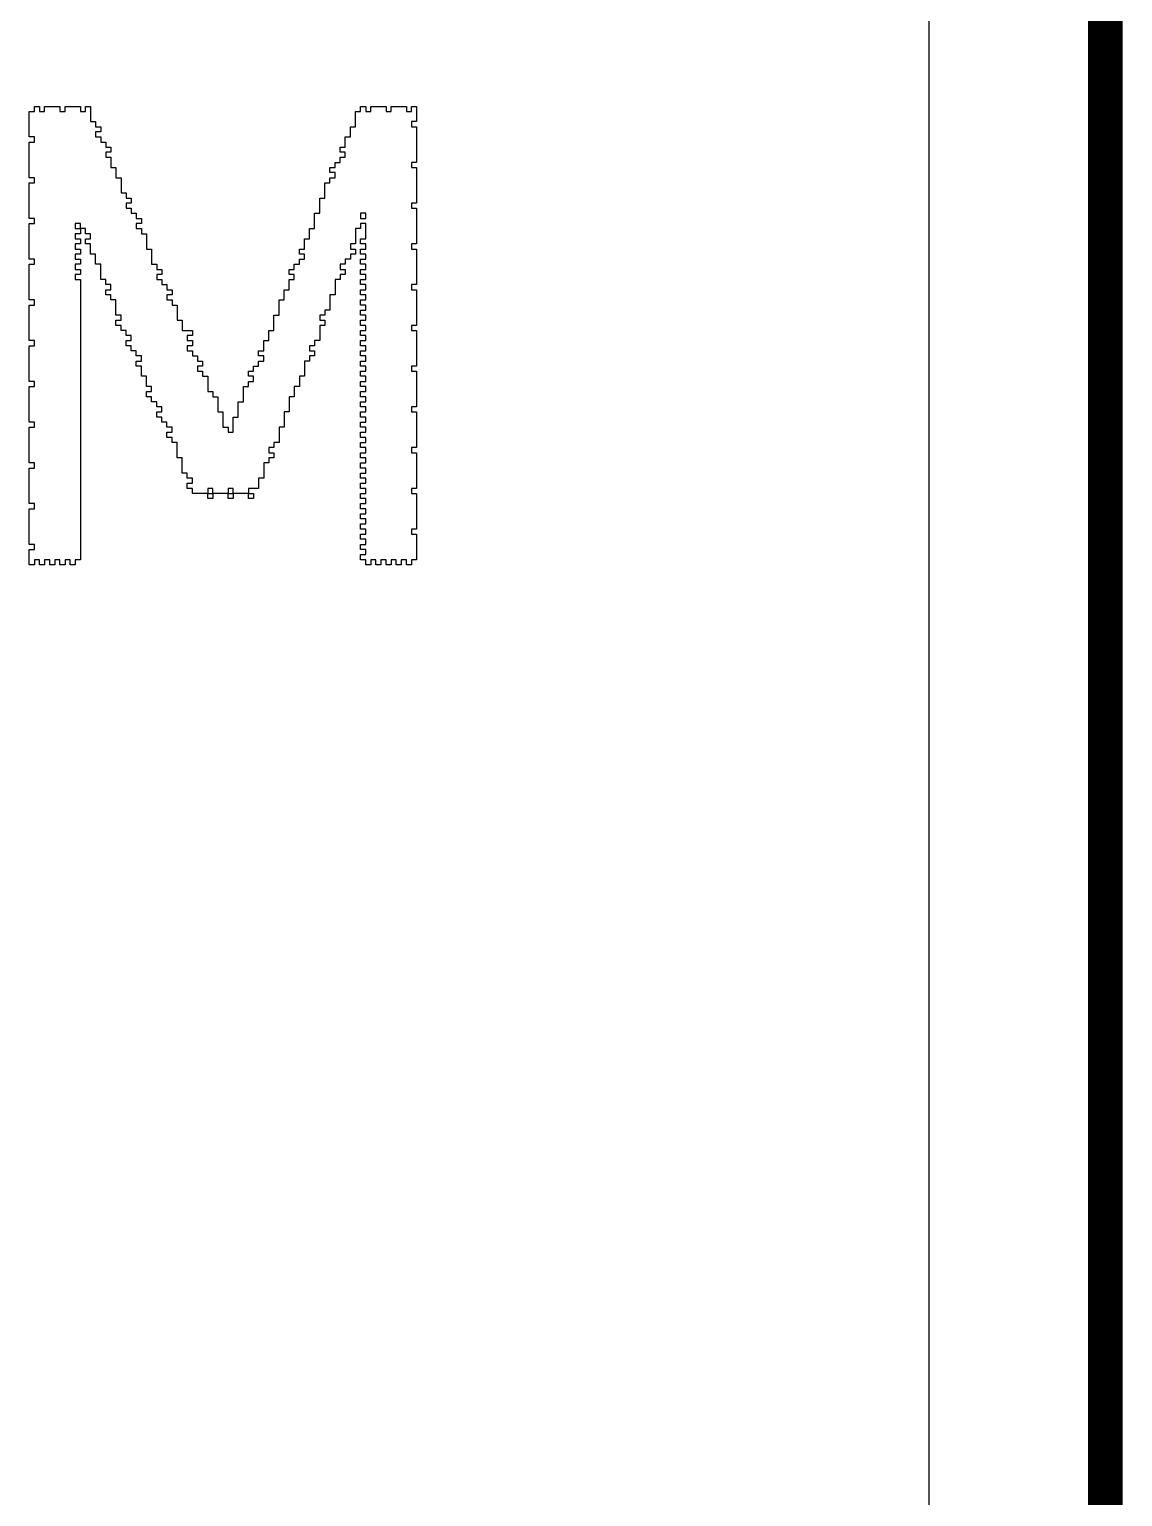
# Model space of a CAD drawing. Header units: millimetres. Extents: x 0 to 3.1, y 0 to 2.57.
# Drawn here: x 2.5785 to 2.7365, y 1.9924 to 2.2045 of the extents above; entities that cross this region are included whole.
import ezdxf

# ---------------------------------------------------------------- set-up
doc = ezdxf.new("R2010")
doc.units = ezdxf.units.MM
doc.header["$MEASUREMENT"] = 0
for name, color, linetype in [('BottomLayer', 5, 'Continuous'), ('Mechanical2', 216, 'Continuous'), ('TopLayer', 1, 'Continuous'), ('TopOverlay', 2, 'Continuous')]:
    doc.layers.add(name, color=color, linetype=linetype)

msp = doc.modelspace()

# ---------------------------------------------------------------- linework, layer by layer
at = {"layer": 'BottomLayer'}
msp.add_line((2.70851, 2.47), (2.70851, 0.1), dxfattribs=at)
at = {"layer": 'Mechanical2', "const_width": 0.005}
msp.add_lwpolyline([(2.734, 0.1), (2.734, 2.47)], dxfattribs=at)
at = {"layer": 'TopLayer'}
msp.add_line((2.70851, 2.47), (2.70851, 0.1), dxfattribs=at)
at = {"layer": 'TopOverlay'}
for p, q in [((2.57926, 2.19267), (2.57926, 2.19341)), ((2.57926, 2.19341), (2.58, 2.19341)), ((2.58, 2.19341), (2.58, 2.19267)), ((2.58073, 2.19267), (2.58073, 2.19341)), ((2.58073, 2.19341), (2.58294, 2.19341)), ((2.58294, 2.19341), (2.58294, 2.19267)), ((2.58368, 2.19267), (2.58368, 2.19341)), ((2.58368, 2.19341), (2.58589, 2.19341)), ((2.58589, 2.19341), (2.58589, 2.19267)), ((2.58662, 2.19267), (2.58662, 2.19341)), ((2.58662, 2.19341), (2.58736, 2.19341)), ((2.58736, 2.19341), (2.58736, 2.19267)), ((2.62638, 2.19267), (2.62638, 2.19341)), ((2.62638, 2.19341), (2.62712, 2.19341)), ((2.62712, 2.19341), (2.62712, 2.19267)), ((2.62785, 2.19267), (2.62785, 2.19341)), ((2.62785, 2.19341), (2.63006, 2.19341)), ((2.63006, 2.19341), (2.63006, 2.19267)), ((2.6308, 2.19267), (2.6308, 2.19341)), ((2.6308, 2.19341), (2.63301, 2.19341)), ((2.63301, 2.19341), (2.63301, 2.19267)), ((2.63374, 2.19267), (2.63374, 2.19341)), ((2.63374, 2.19341), (2.63448, 2.19341)), ((2.63448, 2.19341), (2.63448, 2.19267)), ((2.57852, 2.19194), (2.57852, 2.19267)), ((2.57852, 2.19267), (2.57926, 2.19267)), ((2.57852, 2.1912), (2.57852, 2.19194)), ((2.57852, 2.19046), (2.57852, 2.1912)), ((2.58, 2.19267), (2.58073, 2.19267)), ((2.58294, 2.19267), (2.58368, 2.19267)), ((2.58589, 2.19267), (2.58662, 2.19267)), ((2.58736, 2.19267), (2.58736, 2.19194)), ((2.58736, 2.19194), (2.58736, 2.1912)), ((2.58736, 2.1912), (2.5881, 2.1912)), ((2.5881, 2.1912), (2.5881, 2.19046)), ((2.62564, 2.19194), (2.62564, 2.19267)), ((2.62564, 2.19267), (2.62638, 2.19267)), ((2.62564, 2.1912), (2.62564, 2.19194)), ((2.62564, 2.19046), (2.62564, 2.1912)), ((2.62712, 2.19267), (2.62785, 2.19267)), ((2.63006, 2.19267), (2.6308, 2.19267)), ((2.63301, 2.19267), (2.63374, 2.19267)), ((2.63448, 2.1912), (2.63374, 2.1912)), ((2.63374, 2.1912), (2.63374, 2.19046)), ((2.63448, 2.19267), (2.63448, 2.19194)), ((2.63448, 2.19194), (2.63448, 2.1912)), ((2.57852, 2.18973), (2.57852, 2.19046)), ((2.57852, 2.18899), (2.57852, 2.18973)), ((2.57926, 2.18899), (2.57852, 2.18899)), ((2.57926, 2.18825), (2.57926, 2.18899)), ((2.5881, 2.19046), (2.58883, 2.19046)), ((2.58883, 2.18973), (2.5881, 2.18973)), ((2.5881, 2.18973), (2.5881, 2.18899)), ((2.5881, 2.18899), (2.58883, 2.18899)), ((2.58883, 2.19046), (2.58883, 2.18973)), ((2.58883, 2.18899), (2.58883, 2.18825)), ((2.62417, 2.18825), (2.62417, 2.18899)), ((2.62417, 2.18899), (2.62491, 2.18899)), ((2.62491, 2.18973), (2.62491, 2.19046)), ((2.62491, 2.19046), (2.62564, 2.19046)), ((2.62491, 2.18899), (2.62491, 2.18973)), ((2.63374, 2.19046), (2.63448, 2.19046)), ((2.63448, 2.19046), (2.63448, 2.18973)), ((2.63448, 2.18973), (2.63448, 2.18899)), ((2.63448, 2.18899), (2.63448, 2.18825)), ((2.57852, 2.18752), (2.57852, 2.18825)), ((2.57852, 2.18825), (2.57926, 2.18825)), ((2.57852, 2.18678), (2.57852, 2.18752)), ((2.57852, 2.18605), (2.57852, 2.18678)), ((2.58883, 2.18825), (2.58957, 2.18825)), ((2.58957, 2.18825), (2.58957, 2.18752)), ((2.58957, 2.18752), (2.5903, 2.18752)), ((2.5903, 2.18678), (2.58957, 2.18678)), ((2.58957, 2.18678), (2.58957, 2.18605)), ((2.5903, 2.18752), (2.5903, 2.18678)), ((2.62343, 2.18678), (2.62343, 2.18752)), ((2.62343, 2.18752), (2.62417, 2.18752)), ((2.62417, 2.18678), (2.62343, 2.18678)), ((2.62417, 2.18752), (2.62417, 2.18825)), ((2.62417, 2.18605), (2.62417, 2.18678)), ((2.63448, 2.18825), (2.63448, 2.18752)), ((2.63448, 2.18752), (2.63448, 2.18678)), ((2.63448, 2.18678), (2.63448, 2.18605)), ((2.57852, 2.18531), (2.57852, 2.18605)), ((2.57852, 2.18457), (2.57852, 2.18531)), ((2.58957, 2.18605), (2.5903, 2.18605)), ((2.5903, 2.18605), (2.5903, 2.18531)), ((2.5903, 2.18531), (2.5903, 2.18457)), ((2.6227, 2.18457), (2.6227, 2.18531)), ((2.6227, 2.18531), (2.62343, 2.18531)), ((2.62343, 2.18531), (2.62343, 2.18605)), ((2.62343, 2.18605), (2.62417, 2.18605)), ((2.63448, 2.18531), (2.63374, 2.18531)), ((2.63374, 2.18531), (2.63374, 2.18457)), ((2.63448, 2.18605), (2.63448, 2.18531)), ((2.57852, 2.18384), (2.57852, 2.18457)), ((2.57852, 2.1831), (2.57852, 2.18384)), ((2.57926, 2.1831), (2.57852, 2.1831)), ((2.57926, 2.18236), (2.57926, 2.1831)), ((2.5903, 2.18457), (2.59104, 2.18457)), ((2.59104, 2.18457), (2.59104, 2.18384)), ((2.59104, 2.18384), (2.59104, 2.1831)), ((2.59104, 2.1831), (2.59178, 2.1831)), ((2.59178, 2.1831), (2.59178, 2.18236)), ((2.62196, 2.18384), (2.62196, 2.18457)), ((2.62196, 2.18457), (2.6227, 2.18457)), ((2.6227, 2.18384), (2.62196, 2.18384)), ((2.62196, 2.18236), (2.62196, 2.1831)), ((2.62196, 2.1831), (2.6227, 2.1831)), ((2.6227, 2.1831), (2.6227, 2.18384)), ((2.63374, 2.18457), (2.63448, 2.18457)), ((2.63448, 2.18457), (2.63448, 2.18384)), ((2.63448, 2.18384), (2.63448, 2.1831)), ((2.63448, 2.1831), (2.63448, 2.18236)), ((2.57852, 2.18163), (2.57852, 2.18236)), ((2.57852, 2.18236), (2.57926, 2.18236)), ((2.57852, 2.18089), (2.57852, 2.18163)), ((2.57852, 2.18016), (2.57852, 2.18089)), ((2.59178, 2.18236), (2.59178, 2.18163)), ((2.59178, 2.18163), (2.59178, 2.18089)), ((2.59178, 2.18089), (2.59251, 2.18089)), ((2.59251, 2.18089), (2.59251, 2.18016)), ((2.62123, 2.18163), (2.62123, 2.18236)), ((2.62123, 2.18236), (2.62196, 2.18236)), ((2.62123, 2.18089), (2.62123, 2.18163)), ((2.62123, 2.18016), (2.62123, 2.18089)), ((2.63448, 2.18236), (2.63448, 2.18163)), ((2.63448, 2.18163), (2.63448, 2.18089)), ((2.63448, 2.18089), (2.63448, 2.18016)), ((2.57852, 2.17942), (2.57852, 2.18016)), ((2.57852, 2.17868), (2.57852, 2.17942)), ((2.57852, 2.17795), (2.57852, 2.17868)), ((2.59251, 2.18016), (2.59325, 2.18016)), ((2.59325, 2.17942), (2.59251, 2.17942)), ((2.59251, 2.17942), (2.59251, 2.17868)), ((2.59251, 2.17868), (2.59325, 2.17868)), ((2.59325, 2.18016), (2.59325, 2.17942)), ((2.59325, 2.17868), (2.59325, 2.17795)), ((2.62049, 2.17942), (2.62049, 2.18016)), ((2.62049, 2.18016), (2.62123, 2.18016)), ((2.62049, 2.17868), (2.62049, 2.17942)), ((2.62049, 2.17795), (2.62049, 2.17868)), ((2.63448, 2.17942), (2.63374, 2.17942)), ((2.63374, 2.17942), (2.63374, 2.17868)), ((2.63374, 2.17868), (2.63448, 2.17868)), ((2.63448, 2.18016), (2.63448, 2.17942)), ((2.63448, 2.17868), (2.63448, 2.17795)), ((2.57852, 2.17721), (2.57852, 2.17795)), ((2.57926, 2.17721), (2.57852, 2.17721)), ((2.57852, 2.17574), (2.57852, 2.17647)), ((2.57852, 2.17647), (2.57926, 2.17647)), ((2.57926, 2.17647), (2.57926, 2.17721)), ((2.58589, 2.17647), (2.58515, 2.17647)), ((2.58515, 2.17647), (2.58515, 2.17574)), ((2.58589, 2.17574), (2.58589, 2.17647)), ((2.59325, 2.17795), (2.59398, 2.17795)), ((2.59398, 2.17795), (2.59398, 2.17721)), ((2.59398, 2.17721), (2.59472, 2.17721)), ((2.59472, 2.17647), (2.59398, 2.17647)), ((2.59398, 2.17647), (2.59398, 2.17574)), ((2.59472, 2.17721), (2.59472, 2.17647)), ((2.61975, 2.17721), (2.61975, 2.17795)), ((2.61975, 2.17795), (2.62049, 2.17795)), ((2.61975, 2.17647), (2.61975, 2.17721)), ((2.61975, 2.17574), (2.61975, 2.17647)), ((2.62712, 2.17795), (2.62638, 2.17795)), ((2.62638, 2.17795), (2.62638, 2.17721)), ((2.62638, 2.17721), (2.62712, 2.17721)), ((2.62712, 2.17647), (2.62638, 2.17647)), ((2.62638, 2.17647), (2.62638, 2.17574)), ((2.62712, 2.17721), (2.62712, 2.17795)), ((2.62712, 2.17574), (2.62712, 2.17647)), ((2.63448, 2.17795), (2.63448, 2.17721)), ((2.63448, 2.17721), (2.63448, 2.17647)), ((2.63448, 2.17647), (2.63448, 2.17574)), ((2.57852, 2.175), (2.57852, 2.17574)), ((2.57852, 2.17427), (2.57852, 2.175)), ((2.57852, 2.17353), (2.57852, 2.17427)), ((2.58515, 2.17574), (2.58589, 2.17574)), ((2.58589, 2.175), (2.58515, 2.175)), ((2.58515, 2.175), (2.58515, 2.17427)), ((2.58515, 2.17427), (2.58589, 2.17427)), ((2.58662, 2.17574), (2.58589, 2.17574)), ((2.58589, 2.17574), (2.58589, 2.175)), ((2.58589, 2.17427), (2.58589, 2.17353)), ((2.58662, 2.175), (2.58662, 2.17574)), ((2.58736, 2.175), (2.58662, 2.175)), ((2.58662, 2.17353), (2.58662, 2.17427)), ((2.58662, 2.17427), (2.58736, 2.17427)), ((2.58736, 2.17427), (2.58736, 2.175)), ((2.59398, 2.17574), (2.59472, 2.17574)), ((2.59472, 2.17574), (2.59472, 2.175)), ((2.59472, 2.175), (2.59546, 2.175)), ((2.59546, 2.175), (2.59546, 2.17427)), ((2.59546, 2.17427), (2.59546, 2.17353)), ((2.61828, 2.17353), (2.61828, 2.17427)), ((2.61828, 2.17427), (2.61902, 2.17427)), ((2.61902, 2.175), (2.61902, 2.17574)), ((2.61902, 2.17574), (2.61975, 2.17574)), ((2.61902, 2.17427), (2.61902, 2.175)), ((2.62638, 2.17574), (2.62564, 2.17574)), ((2.62564, 2.17574), (2.62564, 2.175)), ((2.62564, 2.175), (2.62564, 2.17427)), ((2.62564, 2.17427), (2.62564, 2.17353)), ((2.62638, 2.17353), (2.62638, 2.17427)), ((2.62638, 2.17427), (2.62712, 2.17427)), ((2.62712, 2.175), (2.62712, 2.17574)), ((2.62712, 2.17427), (2.62712, 2.175)), ((2.63448, 2.17574), (2.63448, 2.175)), ((2.63448, 2.175), (2.63448, 2.17427)), ((2.63448, 2.17427), (2.63448, 2.17353)), ((2.57852, 2.17279), (2.57852, 2.17353)), ((2.57852, 2.17206), (2.57852, 2.17279)), ((2.57852, 2.17132), (2.57852, 2.17206)), ((2.58589, 2.17353), (2.58515, 2.17353)), ((2.58515, 2.17353), (2.58515, 2.17279)), ((2.58515, 2.17279), (2.58589, 2.17279)), ((2.58589, 2.17206), (2.58515, 2.17206)), ((2.58515, 2.17206), (2.58515, 2.17132)), ((2.58589, 2.17279), (2.58589, 2.17206)), ((2.58736, 2.17353), (2.58662, 2.17353)), ((2.58736, 2.17279), (2.58736, 2.17353)), ((2.58736, 2.17206), (2.58736, 2.17279)), ((2.5881, 2.17206), (2.58736, 2.17206)), ((2.5881, 2.17132), (2.5881, 2.17206)), ((2.59546, 2.17353), (2.59546, 2.17279)), ((2.59546, 2.17279), (2.59619, 2.17279)), ((2.59619, 2.17279), (2.59619, 2.17206)), ((2.59619, 2.17206), (2.59619, 2.17132)), ((2.61754, 2.17206), (2.61754, 2.17279)), ((2.61754, 2.17279), (2.61828, 2.17279)), ((2.61828, 2.17206), (2.61754, 2.17206)), ((2.61828, 2.17279), (2.61828, 2.17353)), ((2.61828, 2.17132), (2.61828, 2.17206)), ((2.62564, 2.17353), (2.62491, 2.17353)), ((2.62491, 2.17353), (2.62491, 2.17279)), ((2.62491, 2.17279), (2.62564, 2.17279)), ((2.62564, 2.17206), (2.62491, 2.17206)), ((2.62491, 2.17206), (2.62491, 2.17132)), ((2.62564, 2.17279), (2.62564, 2.17206)), ((2.62712, 2.17353), (2.62638, 2.17353)), ((2.62638, 2.17206), (2.62638, 2.17279)), ((2.62638, 2.17279), (2.62712, 2.17279)), ((2.62712, 2.17206), (2.62638, 2.17206)), ((2.62712, 2.17279), (2.62712, 2.17353)), ((2.62712, 2.17132), (2.62712, 2.17206)), ((2.63448, 2.17353), (2.63374, 2.17353)), ((2.63374, 2.17353), (2.63374, 2.17279)), ((2.63374, 2.17279), (2.63448, 2.17279)), ((2.63448, 2.17279), (2.63448, 2.17206)), ((2.63448, 2.17206), (2.63448, 2.17132)), ((2.57926, 2.17132), (2.57852, 2.17132)), ((2.57852, 2.16985), (2.57852, 2.17058)), ((2.57852, 2.17058), (2.57926, 2.17058)), ((2.57852, 2.16911), (2.57852, 2.16985)), ((2.57926, 2.17058), (2.57926, 2.17132)), ((2.58515, 2.17132), (2.58589, 2.17132)), ((2.58589, 2.17058), (2.58515, 2.17058)), ((2.58515, 2.17058), (2.58515, 2.16985)), ((2.58515, 2.16985), (2.58589, 2.16985)), ((2.58589, 2.17132), (2.58589, 2.17058)), ((2.58589, 2.16985), (2.58589, 2.16911)), ((2.5881, 2.17058), (2.5881, 2.17132)), ((2.58883, 2.17058), (2.5881, 2.17058)), ((2.58883, 2.16985), (2.58883, 2.17058)), ((2.58883, 2.16911), (2.58883, 2.16985)), ((2.59619, 2.17132), (2.59619, 2.17058)), ((2.59619, 2.17058), (2.59693, 2.17058)), ((2.59693, 2.17058), (2.59693, 2.16985)), ((2.59693, 2.16985), (2.59767, 2.16985)), ((2.59767, 2.16985), (2.59767, 2.16911)), ((2.61607, 2.16911), (2.61607, 2.16985)), ((2.61607, 2.16985), (2.61681, 2.16985)), ((2.61681, 2.16985), (2.61681, 2.17058)), ((2.61681, 2.17058), (2.61754, 2.17058)), ((2.61754, 2.17058), (2.61754, 2.17132)), ((2.61754, 2.17132), (2.61828, 2.17132)), ((2.62417, 2.17058), (2.62343, 2.17058)), ((2.62343, 2.17058), (2.62343, 2.16985)), ((2.62343, 2.16985), (2.62417, 2.16985)), ((2.62491, 2.17132), (2.62417, 2.17132)), ((2.62417, 2.17132), (2.62417, 2.17058)), ((2.62417, 2.16985), (2.62417, 2.16911)), ((2.62638, 2.17058), (2.62638, 2.17132)), ((2.62638, 2.17132), (2.62712, 2.17132)), ((2.62712, 2.17058), (2.62638, 2.17058)), ((2.62638, 2.16911), (2.62638, 2.16985)), ((2.62638, 2.16985), (2.62712, 2.16985)), ((2.62712, 2.16985), (2.62712, 2.17058)), ((2.63448, 2.17132), (2.63448, 2.17058)), ((2.63448, 2.17058), (2.63448, 2.16985)), ((2.63448, 2.16985), (2.63448, 2.16911)), ((2.57852, 2.16838), (2.57852, 2.16911)), ((2.57852, 2.16764), (2.57852, 2.16838)), ((2.58589, 2.16911), (2.58515, 2.16911)), ((2.58515, 2.16911), (2.58515, 2.16838)), ((2.58515, 2.16838), (2.58589, 2.16838)), ((2.58589, 2.16838), (2.58589, 2.16764)), ((2.58883, 2.16838), (2.58883, 2.16911)), ((2.58957, 2.16838), (2.58883, 2.16838)), ((2.58957, 2.16764), (2.58957, 2.16838)), ((2.59767, 2.16911), (2.59693, 2.16911)), ((2.59693, 2.16911), (2.59693, 2.16838)), ((2.59693, 2.16838), (2.59767, 2.16838)), ((2.59767, 2.16838), (2.59767, 2.16764)), ((2.61681, 2.16911), (2.61607, 2.16911)), ((2.61607, 2.16764), (2.61607, 2.16838)), ((2.61607, 2.16838), (2.61681, 2.16838)), ((2.61681, 2.16838), (2.61681, 2.16911)), ((2.62343, 2.16838), (2.6227, 2.16838)), ((2.6227, 2.16838), (2.6227, 2.16764)), ((2.62417, 2.16911), (2.62343, 2.16911)), ((2.62343, 2.16911), (2.62343, 2.16838)), ((2.62712, 2.16911), (2.62638, 2.16911)), ((2.62638, 2.16764), (2.62638, 2.16838)), ((2.62638, 2.16838), (2.62712, 2.16838)), ((2.62712, 2.16838), (2.62712, 2.16911)), ((2.63448, 2.16911), (2.63448, 2.16838)), ((2.63448, 2.16838), (2.63448, 2.16764)), ((2.57852, 2.1669), (2.57852, 2.16764)), ((2.57852, 2.16617), (2.57852, 2.1669)), ((2.57852, 2.16543), (2.57852, 2.16617)), ((2.58589, 2.16764), (2.58589, 2.1669)), ((2.58589, 2.1669), (2.58589, 2.16617)), ((2.58589, 2.16617), (2.58589, 2.16543)), ((2.5903, 2.16764), (2.58957, 2.16764)), ((2.58957, 2.16617), (2.58957, 2.1669)), ((2.58957, 2.1669), (2.5903, 2.1669)), ((2.5903, 2.16617), (2.58957, 2.16617)), ((2.5903, 2.1669), (2.5903, 2.16764)), ((2.5903, 2.16543), (2.5903, 2.16617)), ((2.59767, 2.16764), (2.5984, 2.16764)), ((2.5984, 2.16764), (2.5984, 2.1669)), ((2.5984, 2.1669), (2.59914, 2.1669)), ((2.59914, 2.16617), (2.5984, 2.16617)), ((2.5984, 2.16617), (2.5984, 2.16543)), ((2.59914, 2.1669), (2.59914, 2.16617)), ((2.61534, 2.16617), (2.61534, 2.1669)), ((2.61534, 2.1669), (2.61607, 2.1669)), ((2.61534, 2.16543), (2.61534, 2.16617)), ((2.61607, 2.1669), (2.61607, 2.16764)), ((2.6227, 2.16617), (2.62196, 2.16617)), ((2.62196, 2.16617), (2.62196, 2.16543)), ((2.6227, 2.16764), (2.6227, 2.1669)), ((2.6227, 2.1669), (2.6227, 2.16617)), ((2.62712, 2.16764), (2.62638, 2.16764)), ((2.62638, 2.16617), (2.62638, 2.1669)), ((2.62638, 2.1669), (2.62712, 2.1669)), ((2.62712, 2.16617), (2.62638, 2.16617)), ((2.62712, 2.1669), (2.62712, 2.16764)), ((2.62712, 2.16543), (2.62712, 2.16617)), ((2.63448, 2.16764), (2.63374, 2.16764)), ((2.63374, 2.16764), (2.63374, 2.1669)), ((2.63374, 2.1669), (2.63448, 2.1669)), ((2.63448, 2.1669), (2.63448, 2.16617)), ((2.63448, 2.16617), (2.63448, 2.16543)), ((2.57926, 2.16543), (2.57852, 2.16543)), ((2.57852, 2.16396), (2.57852, 2.16469)), ((2.57852, 2.16469), (2.57926, 2.16469)), ((2.57852, 2.16322), (2.57852, 2.16396)), ((2.57926, 2.16469), (2.57926, 2.16543)), ((2.58589, 2.16543), (2.58589, 2.16469)), ((2.58589, 2.16469), (2.58589, 2.16396)), ((2.58589, 2.16396), (2.58589, 2.16322)), ((2.59104, 2.16543), (2.5903, 2.16543)), ((2.59104, 2.16469), (2.59104, 2.16543)), ((2.59104, 2.16396), (2.59104, 2.16469)), ((2.59104, 2.16322), (2.59104, 2.16396)), ((2.5984, 2.16543), (2.59914, 2.16543)), ((2.59914, 2.16543), (2.59914, 2.16469)), ((2.59914, 2.16469), (2.59987, 2.16469)), ((2.59987, 2.16469), (2.59987, 2.16396)), ((2.59987, 2.16396), (2.59987, 2.16322)), ((2.6146, 2.16469), (2.6146, 2.16543)), ((2.6146, 2.16543), (2.61534, 2.16543)), ((2.6146, 2.16396), (2.6146, 2.16469)), ((2.6146, 2.16322), (2.6146, 2.16396)), ((2.62196, 2.16396), (2.62123, 2.16396)), ((2.62123, 2.16396), (2.62123, 2.16322)), ((2.62196, 2.16543), (2.62196, 2.16469)), ((2.62196, 2.16469), (2.62196, 2.16396)), ((2.62638, 2.16469), (2.62638, 2.16543)), ((2.62638, 2.16543), (2.62712, 2.16543)), ((2.62712, 2.16469), (2.62638, 2.16469)), ((2.62638, 2.16322), (2.62638, 2.16396)), ((2.62638, 2.16396), (2.62712, 2.16396)), ((2.62712, 2.16396), (2.62712, 2.16469)), ((2.63448, 2.16543), (2.63448, 2.16469)), ((2.63448, 2.16469), (2.63448, 2.16396)), ((2.63448, 2.16396), (2.63448, 2.16322)), ((2.57852, 2.16249), (2.57852, 2.16322)), ((2.57852, 2.16175), (2.57852, 2.16249)), ((2.57852, 2.16101), (2.57852, 2.16175)), ((2.58589, 2.16322), (2.58589, 2.16249)), ((2.58589, 2.16249), (2.58589, 2.16175)), ((2.58589, 2.16175), (2.58589, 2.16101)), ((2.59178, 2.16322), (2.59104, 2.16322)), ((2.59104, 2.16175), (2.59104, 2.16249)), ((2.59104, 2.16249), (2.59178, 2.16249)), ((2.59178, 2.16175), (2.59104, 2.16175)), ((2.59178, 2.16249), (2.59178, 2.16322)), ((2.59178, 2.16101), (2.59178, 2.16175)), ((2.59987, 2.16322), (2.59987, 2.16249)), ((2.59987, 2.16249), (2.60061, 2.16249)), ((2.60061, 2.16249), (2.60061, 2.16175)), ((2.60061, 2.16175), (2.60061, 2.16101)), ((2.61386, 2.16249), (2.61386, 2.16322)), ((2.61386, 2.16322), (2.6146, 2.16322)), ((2.61386, 2.16175), (2.61386, 2.16249)), ((2.61386, 2.16101), (2.61386, 2.16175)), ((2.62123, 2.16322), (2.62049, 2.16322)), ((2.62049, 2.16322), (2.62049, 2.16249)), ((2.62049, 2.16249), (2.62123, 2.16249)), ((2.62123, 2.16175), (2.62049, 2.16175)), ((2.62049, 2.16175), (2.62049, 2.16101)), ((2.62123, 2.16249), (2.62123, 2.16175)), ((2.62712, 2.16322), (2.62638, 2.16322)), ((2.62638, 2.16175), (2.62638, 2.16249)), ((2.62638, 2.16249), (2.62712, 2.16249)), ((2.62712, 2.16175), (2.62638, 2.16175)), ((2.62712, 2.16249), (2.62712, 2.16322)), ((2.62712, 2.16101), (2.62712, 2.16175)), ((2.63448, 2.16175), (2.63374, 2.16175)), ((2.63374, 2.16175), (2.63374, 2.16101)), ((2.63448, 2.16322), (2.63448, 2.16249)), ((2.63448, 2.16249), (2.63448, 2.16175)), ((2.57852, 2.16028), (2.57852, 2.16101)), ((2.57852, 2.15954), (2.57852, 2.16028)), ((2.57926, 2.15954), (2.57852, 2.15954)), ((2.57926, 2.1588), (2.57926, 2.15954)), ((2.58589, 2.16101), (2.58589, 2.16028)), ((2.58589, 2.16028), (2.58589, 2.15954)), ((2.58589, 2.15954), (2.58589, 2.1588)), ((2.59251, 2.16101), (2.59178, 2.16101)), ((2.59251, 2.16028), (2.59251, 2.16101)), ((2.59325, 2.16028), (2.59251, 2.16028)), ((2.59251, 2.1588), (2.59251, 2.15954)), ((2.59251, 2.15954), (2.59325, 2.15954)), ((2.59325, 2.15954), (2.59325, 2.16028)), ((2.60061, 2.16101), (2.60208, 2.16101)), ((2.60208, 2.16028), (2.60135, 2.16028)), ((2.60135, 2.16028), (2.60135, 2.15954)), ((2.60135, 2.15954), (2.60208, 2.15954)), ((2.60208, 2.16101), (2.60208, 2.16028)), ((2.60208, 2.15954), (2.60208, 2.1588)), ((2.61239, 2.1588), (2.61239, 2.15954)), ((2.61239, 2.15954), (2.61313, 2.15954)), ((2.61313, 2.16028), (2.61313, 2.16101)), ((2.61313, 2.16101), (2.61386, 2.16101)), ((2.61313, 2.15954), (2.61313, 2.16028)), ((2.62049, 2.15954), (2.61975, 2.15954)), ((2.61975, 2.15954), (2.61975, 2.1588)), ((2.62049, 2.16101), (2.62049, 2.16028)), ((2.62049, 2.16028), (2.62049, 2.15954)), ((2.62638, 2.16028), (2.62638, 2.16101)), ((2.62638, 2.16101), (2.62712, 2.16101)), ((2.62712, 2.16028), (2.62638, 2.16028)), ((2.62638, 2.1588), (2.62638, 2.15954)), ((2.62638, 2.15954), (2.62712, 2.15954)), ((2.62712, 2.15954), (2.62712, 2.16028)), ((2.63374, 2.16101), (2.63448, 2.16101)), ((2.63448, 2.16101), (2.63448, 2.16028)), ((2.63448, 2.16028), (2.63448, 2.15954)), ((2.63448, 2.15954), (2.63448, 2.1588)), ((2.57852, 2.15807), (2.57852, 2.1588)), ((2.57852, 2.1588), (2.57926, 2.1588)), ((2.57852, 2.15733), (2.57852, 2.15807)), ((2.57852, 2.1566), (2.57852, 2.15733)), ((2.58589, 2.1588), (2.58589, 2.15807)), ((2.58589, 2.15807), (2.58589, 2.15733)), ((2.58589, 2.15733), (2.58589, 2.1566)), ((2.59325, 2.1588), (2.59251, 2.1588)), ((2.59325, 2.15807), (2.59325, 2.1588)), ((2.59398, 2.15807), (2.59325, 2.15807)), ((2.59398, 2.15733), (2.59398, 2.15807)), ((2.59472, 2.15733), (2.59398, 2.15733)), ((2.59472, 2.1566), (2.59472, 2.15733)), ((2.60208, 2.1588), (2.60135, 2.1588)), ((2.60135, 2.1588), (2.60135, 2.15807)), ((2.60135, 2.15807), (2.60208, 2.15807)), ((2.60208, 2.15807), (2.60208, 2.15733)), ((2.60208, 2.15733), (2.60282, 2.15733)), ((2.60282, 2.15733), (2.60282, 2.1566)), ((2.61165, 2.15733), (2.61165, 2.15807)), ((2.61165, 2.15807), (2.61239, 2.15807)), ((2.61239, 2.15733), (2.61165, 2.15733)), ((2.61239, 2.15807), (2.61239, 2.1588)), ((2.61239, 2.1566), (2.61239, 2.15733)), ((2.61975, 2.1588), (2.61902, 2.1588)), ((2.61902, 2.1588), (2.61902, 2.15807)), ((2.61902, 2.15807), (2.61975, 2.15807)), ((2.61975, 2.15733), (2.61902, 2.15733)), ((2.61902, 2.15733), (2.61902, 2.1566)), ((2.61975, 2.15807), (2.61975, 2.15733)), ((2.62712, 2.1588), (2.62638, 2.1588)), ((2.62638, 2.15733), (2.62638, 2.15807)), ((2.62638, 2.15807), (2.62712, 2.15807)), ((2.62712, 2.15733), (2.62638, 2.15733)), ((2.62712, 2.15807), (2.62712, 2.1588)), ((2.62712, 2.1566), (2.62712, 2.15733)), ((2.63448, 2.1588), (2.63448, 2.15807)), ((2.63448, 2.15807), (2.63448, 2.15733)), ((2.63448, 2.15733), (2.63448, 2.1566)), ((2.57852, 2.15586), (2.57852, 2.1566)), ((2.57852, 2.15512), (2.57852, 2.15586)), ((2.57852, 2.15439), (2.57852, 2.15512)), ((2.58589, 2.1566), (2.58589, 2.15586)), ((2.58589, 2.15586), (2.58589, 2.15512)), ((2.58589, 2.15512), (2.58589, 2.15439)), ((2.59398, 2.15586), (2.59398, 2.1566)), ((2.59398, 2.1566), (2.59472, 2.1566)), ((2.59472, 2.15586), (2.59398, 2.15586)), ((2.59472, 2.15512), (2.59472, 2.15586)), ((2.59472, 2.15439), (2.59472, 2.15512)), ((2.60282, 2.1566), (2.60356, 2.1566)), ((2.60356, 2.15586), (2.60282, 2.15586)), ((2.60282, 2.15586), (2.60282, 2.15512)), ((2.60282, 2.15512), (2.60356, 2.15512)), ((2.60356, 2.1566), (2.60356, 2.15586)), ((2.60356, 2.15512), (2.60356, 2.15439)), ((2.61018, 2.15439), (2.61018, 2.15512)), ((2.61018, 2.15512), (2.61092, 2.15512)), ((2.61092, 2.15512), (2.61092, 2.15586)), ((2.61092, 2.15586), (2.61165, 2.15586)), ((2.61165, 2.15586), (2.61165, 2.1566)), ((2.61165, 2.1566), (2.61239, 2.1566)), ((2.61902, 2.1566), (2.61828, 2.1566)), ((2.61828, 2.1566), (2.61828, 2.15586)), ((2.61828, 2.15586), (2.61828, 2.15512)), ((2.61828, 2.15512), (2.61828, 2.15439)), ((2.62638, 2.15586), (2.62638, 2.1566)), ((2.62638, 2.1566), (2.62712, 2.1566)), ((2.62712, 2.15586), (2.62638, 2.15586)), ((2.62638, 2.15439), (2.62638, 2.15512)), ((2.62638, 2.15512), (2.62712, 2.15512)), ((2.62712, 2.15512), (2.62712, 2.15586)), ((2.63448, 2.15586), (2.63374, 2.15586)), ((2.63374, 2.15586), (2.63374, 2.15512)), ((2.63374, 2.15512), (2.63448, 2.15512)), ((2.63448, 2.1566), (2.63448, 2.15586)), ((2.63448, 2.15512), (2.63448, 2.15439)), ((2.57852, 2.15365), (2.57852, 2.15439)), ((2.57926, 2.15365), (2.57852, 2.15365)), ((2.57852, 2.15218), (2.57852, 2.15291)), ((2.57852, 2.15291), (2.57926, 2.15291)), ((2.57926, 2.15291), (2.57926, 2.15365)), ((2.58589, 2.15439), (2.58589, 2.15365)), ((2.58589, 2.15365), (2.58589, 2.15291)), ((2.58589, 2.15291), (2.58589, 2.15218)), ((2.59546, 2.15439), (2.59472, 2.15439)), ((2.59546, 2.15365), (2.59546, 2.15439)), ((2.59546, 2.15291), (2.59546, 2.15365)), ((2.59619, 2.15291), (2.59546, 2.15291)), ((2.59619, 2.15218), (2.59619, 2.15291)), ((2.60356, 2.15439), (2.60429, 2.15439)), ((2.60429, 2.15439), (2.60429, 2.15365)), ((2.60429, 2.15365), (2.60429, 2.15291)), ((2.60429, 2.15291), (2.60429, 2.15218)), ((2.60945, 2.15218), (2.60945, 2.15291)), ((2.60945, 2.15291), (2.61018, 2.15291)), ((2.61092, 2.15439), (2.61018, 2.15439)), ((2.61018, 2.15291), (2.61018, 2.15365)), ((2.61018, 2.15365), (2.61092, 2.15365)), ((2.61092, 2.15365), (2.61092, 2.15439)), ((2.61754, 2.15291), (2.61681, 2.15291)), ((2.61681, 2.15291), (2.61681, 2.15218)), ((2.61828, 2.15439), (2.61754, 2.15439)), ((2.61754, 2.15439), (2.61754, 2.15365)), ((2.61754, 2.15365), (2.61754, 2.15291)), ((2.62712, 2.15439), (2.62638, 2.15439)), ((2.62638, 2.15291), (2.62638, 2.15365)), ((2.62638, 2.15365), (2.62712, 2.15365)), ((2.62712, 2.15291), (2.62638, 2.15291)), ((2.62712, 2.15365), (2.62712, 2.15439)), ((2.62712, 2.15218), (2.62712, 2.15291)), ((2.63448, 2.15439), (2.63448, 2.15365)), ((2.63448, 2.15365), (2.63448, 2.15291)), ((2.63448, 2.15291), (2.63448, 2.15218)), ((2.57852, 2.15144), (2.57852, 2.15218)), ((2.57852, 2.15071), (2.57852, 2.15144)), ((2.57852, 2.14997), (2.57852, 2.15071)), ((2.58589, 2.15218), (2.58589, 2.15144)), ((2.58589, 2.15144), (2.58589, 2.15071)), ((2.58589, 2.15071), (2.58589, 2.14997)), ((2.59546, 2.15144), (2.59546, 2.15218)), ((2.59546, 2.15218), (2.59619, 2.15218)), ((2.59619, 2.15144), (2.59546, 2.15144)), ((2.59619, 2.15071), (2.59619, 2.15144)), ((2.59693, 2.15071), (2.59619, 2.15071)), ((2.59693, 2.14997), (2.59693, 2.15071)), ((2.60429, 2.15218), (2.60503, 2.15218)), ((2.60503, 2.15218), (2.60503, 2.15144)), ((2.60503, 2.15144), (2.60576, 2.15144)), ((2.60576, 2.15144), (2.60576, 2.15071)), ((2.60576, 2.15071), (2.60576, 2.14997)), ((2.60871, 2.14997), (2.60871, 2.15071)), ((2.60871, 2.15071), (2.60945, 2.15071)), ((2.60945, 2.15144), (2.60945, 2.15218)), ((2.60945, 2.15071), (2.60945, 2.15144)), ((2.61681, 2.15144), (2.61607, 2.15144)), ((2.61607, 2.15144), (2.61607, 2.15071)), ((2.61607, 2.15071), (2.61607, 2.14997)), ((2.61681, 2.15218), (2.61681, 2.15144)), ((2.62638, 2.15144), (2.62638, 2.15218)), ((2.62638, 2.15218), (2.62712, 2.15218)), ((2.62712, 2.15144), (2.62638, 2.15144)), ((2.62638, 2.14997), (2.62638, 2.15071)), ((2.62638, 2.15071), (2.62712, 2.15071)), ((2.62712, 2.15071), (2.62712, 2.15144)), ((2.63448, 2.15218), (2.63448, 2.15144)), ((2.63448, 2.15144), (2.63448, 2.15071)), ((2.63448, 2.15071), (2.63448, 2.14997)), ((2.57852, 2.14923), (2.57852, 2.14997)), ((2.57852, 2.1485), (2.57852, 2.14923)), ((2.58589, 2.14997), (2.58589, 2.14923)), ((2.58589, 2.14923), (2.58589, 2.1485)), ((2.59767, 2.14997), (2.59693, 2.14997)), ((2.59693, 2.1485), (2.59693, 2.14923)), ((2.59693, 2.14923), (2.59767, 2.14923)), ((2.59767, 2.14923), (2.59767, 2.14997)), ((2.60576, 2.14997), (2.60576, 2.14923)), ((2.60576, 2.14923), (2.6065, 2.14923)), ((2.6065, 2.14923), (2.6065, 2.1485)), ((2.60871, 2.14923), (2.60871, 2.14997)), ((2.60871, 2.1485), (2.60871, 2.14923)), ((2.61607, 2.14923), (2.61534, 2.14923)), ((2.61534, 2.14923), (2.61534, 2.1485)), ((2.61607, 2.14997), (2.61607, 2.14923)), ((2.62712, 2.14997), (2.62638, 2.14997)), ((2.62638, 2.1485), (2.62638, 2.14923)), ((2.62638, 2.14923), (2.62712, 2.14923)), ((2.62712, 2.14923), (2.62712, 2.14997)), ((2.63448, 2.14997), (2.63374, 2.14997)), ((2.63374, 2.14997), (2.63374, 2.14923)), ((2.63374, 2.14923), (2.63448, 2.14923)), ((2.63448, 2.14923), (2.63448, 2.1485)), ((2.57852, 2.14776), (2.57852, 2.1485)), ((2.57926, 2.14776), (2.57852, 2.14776)), ((2.57852, 2.14629), (2.57852, 2.14702)), ((2.57852, 2.14702), (2.57926, 2.14702)), ((2.57926, 2.14702), (2.57926, 2.14776)), ((2.58589, 2.1485), (2.58589, 2.14776)), ((2.58589, 2.14776), (2.58589, 2.14702)), ((2.58589, 2.14702), (2.58589, 2.14629)), ((2.59767, 2.1485), (2.59693, 2.1485)), ((2.59767, 2.14776), (2.59767, 2.1485)), ((2.5984, 2.14776), (2.59767, 2.14776)), ((2.5984, 2.14702), (2.5984, 2.14776)), ((2.59914, 2.14702), (2.5984, 2.14702)), ((2.59914, 2.14629), (2.59914, 2.14702)), ((2.6065, 2.1485), (2.6065, 2.14776)), ((2.6065, 2.14776), (2.6065, 2.14702)), ((2.6065, 2.14702), (2.60724, 2.14702)), ((2.60724, 2.14702), (2.60724, 2.14629)), ((2.60797, 2.14776), (2.60797, 2.1485)), ((2.60797, 2.1485), (2.60871, 2.1485)), ((2.60797, 2.14702), (2.60797, 2.14776)), ((2.60797, 2.14629), (2.60797, 2.14702)), ((2.61534, 2.14702), (2.6146, 2.14702)), ((2.6146, 2.14702), (2.6146, 2.14629)), ((2.61534, 2.1485), (2.61534, 2.14776)), ((2.61534, 2.14776), (2.61534, 2.14702)), ((2.62712, 2.1485), (2.62638, 2.1485)), ((2.62638, 2.14702), (2.62638, 2.14776)), ((2.62638, 2.14776), (2.62712, 2.14776)), ((2.62712, 2.14702), (2.62638, 2.14702)), ((2.62712, 2.14776), (2.62712, 2.1485)), ((2.62712, 2.14629), (2.62712, 2.14702)), ((2.63448, 2.1485), (2.63448, 2.14776)), ((2.63448, 2.14776), (2.63448, 2.14702)), ((2.63448, 2.14702), (2.63448, 2.14629)), ((2.57852, 2.14555), (2.57852, 2.14629)), ((2.57852, 2.14482), (2.57852, 2.14555)), ((2.57852, 2.14408), (2.57852, 2.14482)), ((2.58589, 2.14629), (2.58589, 2.14555)), ((2.58589, 2.14555), (2.58589, 2.14482)), ((2.58589, 2.14482), (2.58589, 2.14408)), ((2.5984, 2.14555), (2.5984, 2.14629)), ((2.5984, 2.14629), (2.59914, 2.14629)), ((2.59914, 2.14555), (2.5984, 2.14555)), ((2.59914, 2.14482), (2.59914, 2.14555)), ((2.59987, 2.14482), (2.59914, 2.14482)), ((2.59987, 2.14408), (2.59987, 2.14482)), ((2.60724, 2.14629), (2.60797, 2.14629)), ((2.6146, 2.14482), (2.61386, 2.14482)), ((2.61386, 2.14482), (2.61386, 2.14408)), ((2.6146, 2.14629), (2.6146, 2.14555)), ((2.6146, 2.14555), (2.6146, 2.14482)), ((2.62638, 2.14555), (2.62638, 2.14629)), ((2.62638, 2.14629), (2.62712, 2.14629)), ((2.62712, 2.14555), (2.62638, 2.14555)), ((2.62638, 2.14408), (2.62638, 2.14482)), ((2.62638, 2.14482), (2.62712, 2.14482)), ((2.62712, 2.14482), (2.62712, 2.14555)), ((2.63448, 2.14629), (2.63448, 2.14555)), ((2.63448, 2.14555), (2.63448, 2.14482)), ((2.63448, 2.14482), (2.63448, 2.14408)), ((2.57852, 2.14334), (2.57852, 2.14408)), ((2.57852, 2.14261), (2.57852, 2.14334)), ((2.57852, 2.14187), (2.57852, 2.14261)), ((2.58589, 2.14408), (2.58589, 2.14334)), ((2.58589, 2.14334), (2.58589, 2.14261)), ((2.58589, 2.14261), (2.58589, 2.14187)), ((2.59987, 2.14334), (2.59987, 2.14408)), ((2.59987, 2.14261), (2.59987, 2.14334)), ((2.60061, 2.14261), (2.59987, 2.14261)), ((2.60061, 2.14187), (2.60061, 2.14261)), ((2.61386, 2.14408), (2.61313, 2.14408)), ((2.61313, 2.14408), (2.61313, 2.14334)), ((2.61313, 2.14334), (2.61386, 2.14334)), ((2.61386, 2.14261), (2.61313, 2.14261)), ((2.61313, 2.14261), (2.61313, 2.14187)), ((2.61386, 2.14334), (2.61386, 2.14261)), ((2.62712, 2.14408), (2.62638, 2.14408)), ((2.62638, 2.14261), (2.62638, 2.14334)), ((2.62638, 2.14334), (2.62712, 2.14334)), ((2.62712, 2.14261), (2.62638, 2.14261)), ((2.62712, 2.14334), (2.62712, 2.14408)), ((2.62712, 2.14187), (2.62712, 2.14261)), ((2.63448, 2.14408), (2.63374, 2.14408)), ((2.63374, 2.14408), (2.63374, 2.14334)), ((2.63374, 2.14334), (2.63448, 2.14334)), ((2.63448, 2.14334), (2.63448, 2.14261)), ((2.63448, 2.14261), (2.63448, 2.14187)), ((2.57926, 2.14187), (2.57852, 2.14187)), ((2.57852, 2.1404), (2.57852, 2.14113)), ((2.57852, 2.14113), (2.57926, 2.14113)), ((2.57852, 2.13966), (2.57852, 2.1404)), ((2.57926, 2.14113), (2.57926, 2.14187)), ((2.58589, 2.14187), (2.58589, 2.14113)), ((2.58589, 2.14113), (2.58589, 2.1404)), ((2.58589, 2.1404), (2.58589, 2.13966)), ((2.60061, 2.14113), (2.60061, 2.14187)), ((2.60061, 2.1404), (2.60061, 2.14113)), ((2.60135, 2.1404), (2.60061, 2.1404)), ((2.60135, 2.13966), (2.60135, 2.1404)), ((2.61313, 2.14187), (2.61239, 2.14187)), ((2.61239, 2.14187), (2.61239, 2.14113)), ((2.61239, 2.14113), (2.61239, 2.1404)), ((2.61239, 2.1404), (2.61239, 2.13966)), ((2.62638, 2.14113), (2.62638, 2.14187)), ((2.62638, 2.14187), (2.62712, 2.14187)), ((2.62712, 2.14113), (2.62638, 2.14113)), ((2.62638, 2.13966), (2.62638, 2.1404)), ((2.62638, 2.1404), (2.62712, 2.1404)), ((2.62712, 2.1404), (2.62712, 2.14113)), ((2.63448, 2.14187), (2.63448, 2.14113)), ((2.63448, 2.14113), (2.63448, 2.1404)), ((2.63448, 2.1404), (2.63448, 2.13966)), ((2.57852, 2.13893), (2.57852, 2.13966)), ((2.57852, 2.13819), (2.57852, 2.13893)), ((2.57852, 2.13745), (2.57852, 2.13819)), ((2.58589, 2.13966), (2.58589, 2.13893)), ((2.58589, 2.13893), (2.58589, 2.13819)), ((2.58589, 2.13819), (2.58589, 2.13745)), ((2.60208, 2.13966), (2.60135, 2.13966)), ((2.60135, 2.13819), (2.60135, 2.13893)), ((2.60135, 2.13893), (2.60208, 2.13893)), ((2.60208, 2.13819), (2.60135, 2.13819)), ((2.60208, 2.13893), (2.60208, 2.13966)), ((2.60208, 2.13745), (2.60208, 2.13819)), ((2.60503, 2.13819), (2.60429, 2.13819)), ((2.60429, 2.13819), (2.60429, 2.13745)), ((2.60503, 2.13745), (2.60503, 2.13819)), ((2.60797, 2.13819), (2.60724, 2.13819)), ((2.60724, 2.13819), (2.60724, 2.13745)), ((2.60797, 2.13745), (2.60797, 2.13819)), ((2.61165, 2.13819), (2.61018, 2.13819)), ((2.61018, 2.13819), (2.61018, 2.13745)), ((2.61239, 2.13966), (2.61165, 2.13966)), ((2.61165, 2.13966), (2.61165, 2.13893)), ((2.61165, 2.13893), (2.61165, 2.13819)), ((2.62712, 2.13966), (2.62638, 2.13966)), ((2.62638, 2.13819), (2.62638, 2.13893)), ((2.62638, 2.13893), (2.62712, 2.13893)), ((2.62712, 2.13819), (2.62638, 2.13819)), ((2.62712, 2.13893), (2.62712, 2.13966)), ((2.62712, 2.13745), (2.62712, 2.13819)), ((2.63448, 2.13819), (2.63374, 2.13819)), ((2.63374, 2.13819), (2.63374, 2.13745)), ((2.63448, 2.13966), (2.63448, 2.13893)), ((2.63448, 2.13893), (2.63448, 2.13819)), ((2.57852, 2.13672), (2.57852, 2.13745)), ((2.57852, 2.13598), (2.57852, 2.13672)), ((2.57926, 2.13598), (2.57852, 2.13598)), ((2.57926, 2.13524), (2.57926, 2.13598)), ((2.58589, 2.13745), (2.58589, 2.13672)), ((2.58589, 2.13672), (2.58589, 2.13598)), ((2.58589, 2.13598), (2.58589, 2.13524)), ((2.60429, 2.13745), (2.60208, 2.13745)), ((2.60429, 2.13745), (2.60503, 2.13745)), ((2.60429, 2.13672), (2.60429, 2.13745)), ((2.60503, 2.13672), (2.60429, 2.13672)), ((2.60724, 2.13745), (2.60503, 2.13745)), ((2.60503, 2.13745), (2.60503, 2.13672)), ((2.60724, 2.13745), (2.60797, 2.13745)), ((2.60724, 2.13672), (2.60724, 2.13745)), ((2.60797, 2.13672), (2.60724, 2.13672)), ((2.61018, 2.13745), (2.60797, 2.13745)), ((2.60797, 2.13745), (2.60797, 2.13672)), ((2.61018, 2.13745), (2.61092, 2.13745)), ((2.61018, 2.13672), (2.61018, 2.13745)), ((2.61092, 2.13672), (2.61018, 2.13672)), ((2.61092, 2.13745), (2.61092, 2.13672)), ((2.62638, 2.13672), (2.62638, 2.13745)), ((2.62638, 2.13745), (2.62712, 2.13745)), ((2.62712, 2.13672), (2.62638, 2.13672)), ((2.62638, 2.13524), (2.62638, 2.13598)), ((2.62638, 2.13598), (2.62712, 2.13598)), ((2.62712, 2.13598), (2.62712, 2.13672)), ((2.63374, 2.13745), (2.63448, 2.13745)), ((2.63448, 2.13745), (2.63448, 2.13672)), ((2.63448, 2.13672), (2.63448, 2.13598)), ((2.63448, 2.13598), (2.63448, 2.13524)), ((2.57852, 2.13451), (2.57852, 2.13524)), ((2.57852, 2.13524), (2.57926, 2.13524)), ((2.57852, 2.13377), (2.57852, 2.13451)), ((2.57852, 2.13304), (2.57852, 2.13377)), ((2.58589, 2.13524), (2.58589, 2.13451)), ((2.58589, 2.13451), (2.58589, 2.13377)), ((2.58589, 2.13377), (2.58589, 2.13304)), ((2.62712, 2.13524), (2.62638, 2.13524)), ((2.62638, 2.13377), (2.62638, 2.13451)), ((2.62638, 2.13451), (2.62712, 2.13451)), ((2.62712, 2.13377), (2.62638, 2.13377)), ((2.62712, 2.13451), (2.62712, 2.13524)), ((2.62712, 2.13304), (2.62712, 2.13377)), ((2.63448, 2.13524), (2.63448, 2.13451)), ((2.63448, 2.13451), (2.63448, 2.13377)), ((2.63448, 2.13377), (2.63448, 2.13304)), ((2.57852, 2.1323), (2.57852, 2.13304)), ((2.57852, 2.13156), (2.57852, 2.1323)), ((2.58589, 2.13304), (2.58589, 2.1323)), ((2.58589, 2.1323), (2.58589, 2.13156)), ((2.62638, 2.1323), (2.62638, 2.13304)), ((2.62638, 2.13304), (2.62712, 2.13304)), ((2.62712, 2.1323), (2.62638, 2.1323)), ((2.62712, 2.13156), (2.62712, 2.1323)), ((2.63448, 2.1323), (2.63374, 2.1323)), ((2.63374, 2.1323), (2.63374, 2.13156)), ((2.63448, 2.13304), (2.63448, 2.1323)), ((2.57852, 2.13083), (2.57852, 2.13156)), ((2.57852, 2.13009), (2.57852, 2.13083)), ((2.57926, 2.13009), (2.57852, 2.13009)), ((2.57926, 2.12935), (2.57926, 2.13009)), ((2.58589, 2.13156), (2.58589, 2.13083)), ((2.58589, 2.13083), (2.58589, 2.13009)), ((2.58589, 2.13009), (2.58589, 2.12935)), ((2.62638, 2.13083), (2.62638, 2.13156)), ((2.62638, 2.13156), (2.62712, 2.13156)), ((2.62712, 2.13083), (2.62638, 2.13083)), ((2.62638, 2.12935), (2.62638, 2.13009)), ((2.62638, 2.13009), (2.62712, 2.13009)), ((2.62712, 2.13009), (2.62712, 2.13083)), ((2.63374, 2.13156), (2.63448, 2.13156)), ((2.63448, 2.13156), (2.63448, 2.13083)), ((2.63448, 2.13083), (2.63448, 2.13009)), ((2.63448, 2.13009), (2.63448, 2.12935)), ((2.57852, 2.12862), (2.57852, 2.12935)), ((2.57852, 2.12935), (2.57926, 2.12935)), ((2.57852, 2.12788), (2.57852, 2.12862)), ((2.57852, 2.12715), (2.57852, 2.12788)), ((2.58, 2.12788), (2.57926, 2.12788)), ((2.57926, 2.12788), (2.57926, 2.12715)), ((2.58, 2.12715), (2.58, 2.12788)), ((2.58147, 2.12788), (2.58073, 2.12788)), ((2.58073, 2.12788), (2.58073, 2.12715)), ((2.58147, 2.12715), (2.58147, 2.12788)), ((2.58294, 2.12788), (2.58221, 2.12788)), ((2.58221, 2.12788), (2.58221, 2.12715)), ((2.58294, 2.12715), (2.58294, 2.12788)), ((2.58441, 2.12788), (2.58368, 2.12788)), ((2.58368, 2.12788), (2.58368, 2.12715)), ((2.58441, 2.12715), (2.58441, 2.12788)), ((2.58589, 2.12788), (2.58515, 2.12788)), ((2.58515, 2.12788), (2.58515, 2.12715)), ((2.58589, 2.12935), (2.58589, 2.12862)), ((2.58589, 2.12862), (2.58589, 2.12788)), ((2.62712, 2.12935), (2.62638, 2.12935)), ((2.62638, 2.12788), (2.62638, 2.12862)), ((2.62638, 2.12862), (2.62712, 2.12862)), ((2.62712, 2.12788), (2.62638, 2.12788)), ((2.62712, 2.12862), (2.62712, 2.12935)), ((2.62712, 2.12715), (2.62712, 2.12788)), ((2.62859, 2.12788), (2.62785, 2.12788)), ((2.62785, 2.12788), (2.62785, 2.12715)), ((2.62859, 2.12715), (2.62859, 2.12788)), ((2.63006, 2.12788), (2.62932, 2.12788)), ((2.62932, 2.12788), (2.62932, 2.12715)), ((2.63006, 2.12715), (2.63006, 2.12788)), ((2.63153, 2.12788), (2.6308, 2.12788)), ((2.6308, 2.12788), (2.6308, 2.12715)), ((2.63153, 2.12715), (2.63153, 2.12788)), ((2.63301, 2.12788), (2.63227, 2.12788)), ((2.63227, 2.12788), (2.63227, 2.12715)), ((2.63301, 2.12715), (2.63301, 2.12788)), ((2.63448, 2.12788), (2.63374, 2.12788)), ((2.63374, 2.12788), (2.63374, 2.12715)), ((2.63448, 2.12935), (2.63448, 2.12862)), ((2.63448, 2.12862), (2.63448, 2.12788)), ((2.57926, 2.12715), (2.57852, 2.12715)), ((2.58073, 2.12715), (2.58, 2.12715)), ((2.58221, 2.12715), (2.58147, 2.12715)), ((2.58368, 2.12715), (2.58294, 2.12715)), ((2.58515, 2.12715), (2.58441, 2.12715)), ((2.62785, 2.12715), (2.62712, 2.12715)), ((2.62932, 2.12715), (2.62859, 2.12715)), ((2.6308, 2.12715), (2.63006, 2.12715)), ((2.63227, 2.12715), (2.63153, 2.12715)), ((2.63374, 2.12715), (2.63301, 2.12715))]:
    msp.add_line(p, q, dxfattribs=at)

doc.saveas('drawing.dxf')
